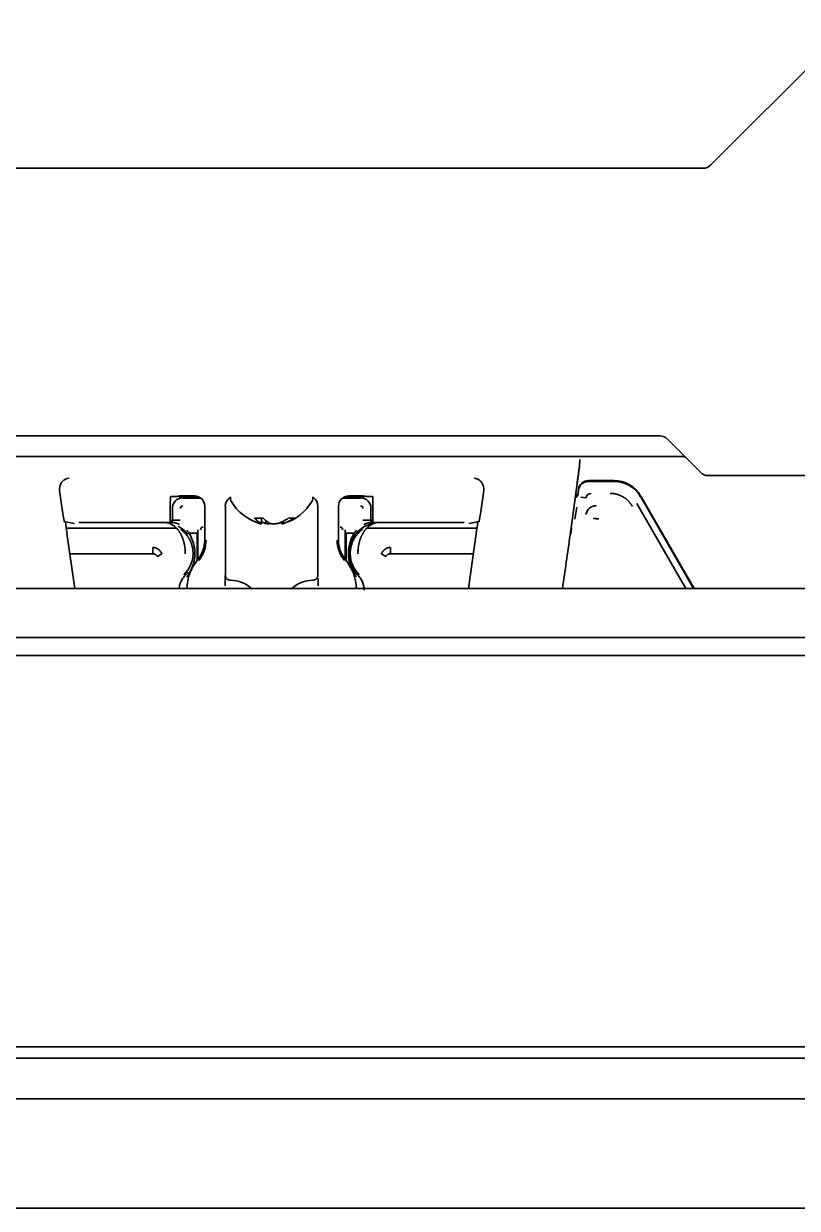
# Model space of a CAD drawing. Header units: inches. Extents: x 786 to 5593, y 691 to 5024.
# Drawn here: x 3991.6 to 4066.8, y 4838.5 to 4953.6 of the extents above; entities that cross this region are included whole.
import ezdxf

# ---------------------------------------------------------------- set-up
doc = ezdxf.new("R2010")
doc.units = ezdxf.units.IN
doc.layers.add('1', color=7, linetype='Continuous', true_color=0xffffff)
doc.layers.add('4', color=7, linetype='Continuous', true_color=0xffffff)

msp = doc.modelspace()

# ---------------------------------------------------------------- linework, layer by layer
at = {"layer": '1', "color": 7, "linetype": 'Continuous', "lineweight": 35}
for p, q in [((4058.4, 4939.84), (4072.15, 4953.59)), ((3593.79, 4939.54), (4057.69, 4939.54)), ((4053.46, 4913.54), (3598.02, 4913.54)), ((4054.17, 4913.25), (4057.45, 4909.97)), ((3595.61, 4911.54), (4055.87, 4911.54)), ((4194.03, 4909.68), (4058.15, 4909.68)), ((4044.75, 4903.9), (4045.45, 4908.9)), ((3995.41, 4906.18), (3995.12, 4908.24)), ((4005.93, 4907.64), (4006.08, 4907.64)), ((4006.58, 4907.65), (4006.72, 4907.7)), ((4008.7, 4907.59), (4007.09, 4907.59)), ((4008.83, 4907.51), (4007.09, 4907.51)), ((4007.21, 4907.7), (4008.24, 4907.7)), ((4011.74, 4907.51), (4011.65, 4907.51)), ((4011.74, 4907.61), (4011.74, 4907.41)), ((4019.74, 4907.41), (4019.74, 4907.61)), ((4019.83, 4907.51), (4019.74, 4907.51)), ((4024.39, 4907.51), (4022.65, 4907.51)), ((4024.39, 4907.59), (4022.78, 4907.59)), ((4023.24, 4907.7), (4024.27, 4907.7)), ((4024.76, 4907.7), (4024.9, 4907.65)), ((4025.4, 4907.64), (4025.55, 4907.64)), ((4036.36, 4908.24), (4036.07, 4906.18)), ((4045.52, 4908.02), (4045.56, 4908.33)), ((4045.52, 4907.94), (4045.56, 4908.25)), ((4051.61, 4907.69), (4056.8, 4898.69)), ((4051.61, 4907.61), (4056.76, 4898.69)), ((4005.89, 4906.66), (4005.89, 4905.11)), ((4006.09, 4905.36), (4006.09, 4906.51)), ((4009.24, 4903.41), (4009.24, 4906.7)), ((4011.24, 4900.01), (4011.24, 4906.7)), ((4020.24, 4906.7), (4020.24, 4900.01)), ((4022.24, 4906.7), (4022.24, 4903.41)), ((4025.39, 4906.51), (4025.39, 4905.36)), ((4025.59, 4906.66), (4025.59, 4905.11)), ((4045.39, 4906.6), (4045.22, 4905.44)), ((3995.7, 4905.17), (3995.61, 4905.18)), ((3995.7, 4905.17), (3996.58, 4905.03)), ((3997.01, 4905.11), (4005.84, 4905.11)), ((4014.77, 4905.01), (4014.77, 4905.56)), ((4015.18, 4905.01), (4015.18, 4905.35)), ((4016.71, 4905.01), (4016.71, 4905.18)), ((4016.85, 4905.01), (4016.85, 4905.24)), ((4025.64, 4905.11), (4034.47, 4905.11)), ((4034.9, 4905.03), (4035.78, 4905.17)), ((4035.87, 4905.18), (4035.78, 4905.17)), ((3995.77, 4904.57), (4006.5, 4904.57)), ((3996.6, 4898.69), (3995.85, 4904.04)), ((4008.58, 4901.54), (4008.58, 4904.42)), ((4022.9, 4904.42), (4022.9, 4901.54)), ((4024.98, 4904.57), (4035.71, 4904.57)), ((4035.63, 4904.04), (4034.88, 4898.69)), ((4044.75, 4903.9), (4044.75, 4903.9)), ((4044.84, 4904.57), (4044.88, 4904.57)), ((3456.24, 4854.18), (4195.24, 4854.18)), ((4189.24, 4853.05), (3461.74, 4853.05)), ((3461.74, 4849.11), (4189.24, 4849.11)), ((4189.24, 4838.48), (3462.24, 4838.48))]:
    msp.add_line(p, q, dxfattribs=at)
for centre, radius, start, end in [((4057.69, 4940.54), 1, 270, 315), ((4053.46, 4912.54), 1, 45, 89.9998), ((4055.33, 4910.68), 1, 45, 60.011), ((4058.15, 4910.68), 1, 225, 270), ((4012.14, 4907.41), 0.4, 180, 210.3012), ((4019.34, 4907.41), 0.4, 329.6988, 0), ((4015.94, 4909.63), 4.8, 210.3012, 254.4869), ((4015.54, 4909.63), 4.8, 286.2762, 329.6988), ((4026.24, 4902.11), 3, 138.9406, 221.0594), ((4026.24, 4902.11), 3, 118.3467, 138.9406), ((4006.24, 4903.41), 3, 320.732, 0), ((4006.24, 4903.41), 3.13, 320.732, 0), ((4025.24, 4903.41), 3.13, 180, 219.268), ((4025.24, 4903.41), 3, 180, 219.268), ((4012.24, 4898.51), 4.75, 140.732, 177.8565), ((4019.24, 4898.51), 4.75, 2.1435, 39.268), ((4011.74, 4896.51), 3, 46.5424, 90.0009), ((4019.74, 4896.51), 3, 89.9991, 133.4576), ((4026.24, 4902.11), 3, 221.0594, 225.5734)]:
    msp.add_arc(centre, radius, start, end, dxfattribs=at)
for centre, major_axis, ratio, start_param, end_param in [((4045.37, 4908.99), (-0.32, -2.25), 0.03458, 1.575662, 3.146458), ((4045.37, 4908.9), (-0.32, -2.25), 0.03458, 1.575662, 3.146458), ((3996.06, 4908.43), (-0.353, -0.945), 0.923303, 3.526353, 5.044789), ((4035.42, 4908.43), (0.353, -0.945), 0.923303, 1.238396, 2.756833), ((4046.55, 4908.19), (-0.342, 0.94), 0.99931, 5.934122, 7.364783), ((4046.55, 4908.11), (-0.342, 0.94), 0.99931, 5.934122, 7.364783), ((4049.01, 4906.19), (-1.5, -2.6), 0.999188, 2.618346, 3.66484), ((4049.01, 4906.11), (-1.5, -2.6), 0.999188, 2.618346, 3.66484), ((3996.12, 4908.38), (-0.757, 0.658), 0.996825, 0.6648, 0.853636), ((4005.94, 4906.66), (0, -1), 0.052408, 3.159046, 4.712389), ((4006.08, 4907.65), (0.5, 0), 0.017455, 4.712389, 6.230825), ((4007.09, 4906.51), (-0.708, 0.708), 0.998783, 5.498396, 7.067974), ((4007.21, 4907.69), (0.5, 0), 0.017455, 1.570796, 3.089233), ((4007.09, 4906.59), (-0.708, 0.708), 0.998783, 5.498396, 5.841177), ((4008.24, 4906.7), (0.447, 0.895), 0.99981, 5.176082, 6.746726), ((4012.24, 4906.7), (0.447, -0.895), 0.99981, 3.312346, 4.248696), ((4019.24, 4906.7), (-0.447, -0.895), 0.99981, 2.03449, 2.970839), ((4023.24, 4906.7), (0.447, -0.895), 0.99981, 2.678052, 4.248696), ((4024.27, 4907.69), (0.5, 0), 0.017455, 0.05236, 1.570796), ((4024.39, 4906.59), (-0.708, -0.708), 0.998783, 3.583601, 3.926382), ((4024.39, 4906.51), (-0.708, -0.708), 0.998783, 2.356803, 3.926382), ((4025.4, 4907.65), (0.5, 0), 0.017455, 3.193953, 4.712389), ((4025.54, 4906.66), (0, -1), 0.052408, 1.570796, 3.124139), ((4035.36, 4908.38), (0.757, 0.658), 0.996825, 5.429549, 5.618385), ((4045.03, 4908.01), (-0.171, 0.47), 0.99931, 3.265094, 4.223191), ((4045.03, 4908.09), (-0.171, 0.47), 0.99931, 3.29297, 4.223191), ((3995.47, 4906.18), (0.141, -1), 0.051895, 4.705076, 6.267145), ((4036.01, 4906.18), (-0.141, -1), 0.051895, 0.01604, 1.57811), ((3996.01, 4904.04), (0.42, -3), 0.051895, 4.31774, 4.705076), ((4005.84, 4905.36), (-0.177, 0.177), 0.998783, 2.356803, 3.926382), ((4005.84, 4905.44), (-0.177, 0.177), 0.998783, 2.557464, 3.926382), ((4017.67, 4909.31), (0, 3.78), 0.546944, 3.008877, 3.141532), ((4017.67, 4909.31), (0, 3.78), 0.546944, 3.141653, 3.274309), ((4025.64, 4905.44), (0.177, 0.177), 0.998783, 2.356803, 3.725721), ((4025.64, 4905.36), (0.177, 0.177), 0.998783, 2.356803, 3.926382), ((4035.47, 4904.04), (-0.42, -3), 0.051895, 1.57811, 1.965445), ((4041.25, 4903.9), (-13.97, -99.25), 0.03458, 1.523136, 1.575662), ((4011.73, 4899.98), (0.447, -0.223), 0.999809, 3.604523, 4.448847)]:
    msp.add_ellipse(centre, major_axis=major_axis, ratio=ratio, start_param=start_param, end_param=end_param, dxfattribs=at)
for points, knots in [([(4005.57, 4905.09), (4005.59, 4905.09), (4005.62, 4905.09), (4005.67, 4905.08), (4005.69, 4905.08), (4005.71, 4905.08)], [0, 0, 0, 0, 0.5, 0.5, 1, 1, 1, 1]), ([(4015.18, 4905.01), (4015.13, 4905.03), (4015.04, 4905.06), (4014.9, 4905.11), (4014.82, 4905.15), (4014.77, 4905.17), (4014.77, 4905.17)], [0, 0, 0, 0, 0.331647, 0.663295, 0.994942, 1, 1, 1, 1]), ([(4014.9, 4905.56), (4015.01, 4905.44), (4015.13, 4905.33), (4015.3, 4905.19), (4015.36, 4905.15), (4015.49, 4905.08), (4015.55, 4905.04), (4015.61, 4905.01)], [0, 0, 0, 0, 0.5, 0.5, 0.75, 0.75, 1, 1, 1, 1]), ([(4017.94, 4905.56), (4017.77, 4905.44), (4017.59, 4905.33), (4017.32, 4905.19), (4017.23, 4905.15), (4017.04, 4905.08), (4016.95, 4905.04), (4016.85, 4905.01)], [0, 0, 0, 0, 0.5, 0.5, 0.75, 0.75, 1, 1, 1, 1]), ([(4025.62, 4905.05), (4025.61, 4905.05), (4025.6, 4905.05), (4025.59, 4905.04), (4025.58, 4905.04), (4025.56, 4905.03), (4025.54, 4905.03), (4025.51, 4905.02), (4025.5, 4905.02), (4025.47, 4905.01), (4025.46, 4905.01), (4025.41, 4905), (4025.38, 4904.99), (4025.34, 4904.97), (4025.32, 4904.97), (4025.29, 4904.96), (4025.27, 4904.95), (4025.22, 4904.93), (4025.17, 4904.91), (4025.12, 4904.89), (4025.08, 4904.88), (4025.06, 4904.87), (4025, 4904.84), (4024.97, 4904.83), (4024.89, 4904.79), (4024.85, 4904.77), (4024.82, 4904.75)], [0, 0, 0, 0, 0.03125, 0.03125, 0.0625, 0.0625, 0.125, 0.125, 0.1875, 0.1875, 0.25, 0.25, 0.375, 0.375, 0.4375, 0.4375, 0.5, 0.5, 0.625, 0.6875, 0.6875, 0.75, 0.75, 0.875, 0.875, 1, 1, 1, 1]), ([(4025.77, 4905.08), (4025.79, 4905.08), (4025.81, 4905.08), (4025.86, 4905.09), (4025.88, 4905.09), (4025.91, 4905.09)], [0, 0, 0, 0, 0.5, 0.5, 1, 1, 1, 1]), ([(4008.5, 4904.08), (4008.5, 4903.99), (4008.5, 4903.91), (4008.5, 4903.74), (4008.5, 4903.66), (4008.5, 4903.49), (4008.5, 4903.41), (4008.5, 4903.24), (4008.5, 4903.16), (4008.49, 4903), (4008.49, 4902.92), (4008.49, 4902.75), (4008.49, 4902.67), (4008.49, 4902.5), (4008.49, 4902.42), (4008.49, 4902.32), (4008.49, 4902.29), (4008.49, 4902.25), (4008.49, 4902.23), (4008.49, 4902.17), (4008.49, 4902.13), (4008.49, 4902), (4008.49, 4901.92), (4008.49, 4901.76), (4008.49, 4901.67), (4008.49, 4901.59), (4008.49, 4901.58), (4008.49, 4901.58)], [0, 0, 0, 0, 0.099448, 0.099448, 0.198896, 0.198896, 0.298344, 0.298344, 0.397792, 0.397792, 0.49724, 0.49724, 0.596688, 0.596688, 0.696136, 0.696136, 0.720998, 0.720998, 0.74586, 0.74586, 0.795585, 0.795585, 0.895033, 0.895033, 0.994481, 0.994481, 1, 1, 1, 1]), ([(4014.66, 4905), (4014.66, 4905), (4014.67, 4905), (4014.69, 4905), (4014.71, 4905), (4014.73, 4905), (4014.75, 4905), (4014.77, 4905.01), (4014.77, 4905.01)], [0, 0, 0, 0, 0.123038, 0.29843, 0.473823, 0.649215, 0.824608, 1, 1, 1, 1]), ([(4015.54, 4905), (4015.51, 4905), (4015.46, 4905), (4015.37, 4905), (4015.27, 4905.01), (4015.21, 4905.01), (4015.18, 4905.01)], [0, 0, 0, 0, 0.207908, 0.471938, 0.735969, 1, 1, 1, 1]), ([(4022.99, 4901.51), (4022.99, 4901.55), (4022.99, 4901.59), (4022.99, 4901.71), (4022.99, 4901.8), (4022.99, 4901.9), (4022.99, 4901.92), (4022.99, 4901.97), (4022.99, 4901.99), (4022.99, 4902.05), (4022.99, 4902.09), (4022.99, 4902.22), (4022.99, 4902.3), (4022.99, 4902.46), (4022.99, 4902.54), (4022.99, 4902.7), (4022.99, 4902.79), (4022.99, 4902.95), (4022.98, 4903.03), (4022.98, 4903.19), (4022.98, 4903.27), (4022.98, 4903.43), (4022.98, 4903.51), (4022.98, 4903.67), (4022.98, 4903.75), (4022.98, 4903.91), (4022.98, 4904), (4022.98, 4904.08)], [0, 0, 0, 0, 0.047143, 0.047143, 0.142428, 0.142428, 0.16625, 0.16625, 0.190071, 0.190071, 0.237714, 0.237714, 0.333, 0.333, 0.428286, 0.428286, 0.523571, 0.523571, 0.618857, 0.618857, 0.714143, 0.714143, 0.809429, 0.809429, 0.904714, 0.904714, 1, 1, 1, 1]), ([(4007.34, 4899.97), (4007.29, 4899.92), (4007.25, 4899.87), (4007.18, 4899.79), (4007.16, 4899.77), (4007.12, 4899.71), (4007.1, 4899.69), (4007.01, 4899.55), (4006.95, 4899.43), (4006.88, 4899.28), (4006.87, 4899.25), (4006.85, 4899.2), (4006.85, 4899.19), (4006.84, 4899.16), (4006.83, 4899.14), (4006.81, 4899.06), (4006.79, 4899), (4006.76, 4898.85), (4006.75, 4898.77), (4006.75, 4898.69)], [0, 0, 0, 0, 0.137976, 0.137976, 0.206964, 0.206964, 0.275952, 0.275952, 0.551905, 0.551905, 0.620893, 0.620893, 0.655387, 0.655387, 0.689881, 0.689881, 0.827857, 0.827857, 1, 1, 1, 1]), ([(4011.22, 4898.98), (4011.22, 4899.05), (4011.22, 4899.11), (4011.22, 4899.19), (4011.22, 4899.21), (4011.22, 4899.24), (4011.22, 4899.29), (4011.22, 4899.36), (4011.22, 4899.42), (4011.22, 4899.46), (4011.22, 4899.48), (4011.22, 4899.51), (4011.22, 4899.52), (4011.22, 4899.59), (4011.22, 4899.64), (4011.22, 4899.71), (4011.22, 4899.73), (4011.22, 4899.77), (4011.22, 4899.79), (4011.22, 4899.84), (4011.22, 4899.88), (4011.22, 4899.91), (4011.22, 4899.93), (4011.22, 4899.95), (4011.22, 4899.95), (4011.23, 4899.97), (4011.23, 4899.98), (4011.23, 4899.98)], [0, 0, 0, 0, 0.125, 0.125, 0.15625, 0.15625, 0.1875, 0.25, 0.3125, 0.3125, 0.34375, 0.34375, 0.375, 0.375, 0.5, 0.5, 0.5625, 0.5625, 0.625, 0.625, 0.75, 0.75, 0.8125, 0.8125, 0.875, 0.875, 1, 1, 1, 1]), ([(4011.24, 4900.01), (4011.24, 4899.98), (4011.24, 4899.94), (4011.25, 4899.9), (4011.26, 4899.88), (4011.27, 4899.85), (4011.27, 4899.83), (4011.29, 4899.79), (4011.31, 4899.76), (4011.33, 4899.72), (4011.34, 4899.7), (4011.36, 4899.68), (4011.37, 4899.67), (4011.41, 4899.63), (4011.43, 4899.61), (4011.48, 4899.58), (4011.49, 4899.58), (4011.52, 4899.56), (4011.55, 4899.55), (4011.58, 4899.54), (4011.61, 4899.53), (4011.63, 4899.52), (4011.67, 4899.51), (4011.71, 4899.51), (4011.74, 4899.51)], [0, 0, 0, 0, 0.125, 0.125, 0.1875, 0.1875, 0.25, 0.25, 0.375, 0.375, 0.4375, 0.4375, 0.5, 0.5, 0.625, 0.625, 0.6875, 0.6875, 0.75, 0.8125, 0.8125, 0.875, 0.875, 1, 1, 1, 1]), ([(4019.74, 4899.51), (4019.77, 4899.51), (4019.81, 4899.51), (4019.85, 4899.52), (4019.87, 4899.53), (4019.9, 4899.54), (4019.92, 4899.54), (4019.96, 4899.56), (4019.99, 4899.57), (4020.03, 4899.6), (4020.04, 4899.61), (4020.07, 4899.63), (4020.08, 4899.64), (4020.12, 4899.68), (4020.14, 4899.7), (4020.16, 4899.74), (4020.17, 4899.76), (4020.19, 4899.79), (4020.2, 4899.82), (4020.21, 4899.85), (4020.22, 4899.88), (4020.23, 4899.89), (4020.24, 4899.94), (4020.24, 4899.98), (4020.24, 4900.01)], [0, 0, 0, 0, 0.125, 0.125, 0.1875, 0.1875, 0.25, 0.25, 0.375, 0.375, 0.4375, 0.4375, 0.5, 0.5, 0.625, 0.625, 0.6875, 0.6875, 0.75, 0.8125, 0.8125, 0.875, 0.875, 1, 1, 1, 1]), ([(4020.26, 4899.68), (4020.26, 4899.66), (4020.26, 4899.64), (4020.26, 4899.59), (4020.26, 4899.56), (4020.26, 4899.48), (4020.26, 4899.42), (4020.26, 4899.33), (4020.26, 4899.3), (4020.26, 4899.24), (4020.26, 4899.21), (4020.26, 4899.11), (4020.26, 4899.05), (4020.26, 4898.98)], [0, 0, 0, 0, 0.123384, 0.123384, 0.248615, 0.248615, 0.499076, 0.499076, 0.624307, 0.624307, 0.749538, 0.749538, 1, 1, 1, 1]), ([(4024.74, 4898.54), (4024.74, 4898.57), (4024.74, 4898.61), (4024.74, 4898.67), (4024.73, 4898.71), (4024.72, 4898.8), (4024.71, 4898.87), (4024.67, 4899.06), (4024.63, 4899.19), (4024.56, 4899.38), (4024.53, 4899.44), (4024.47, 4899.55), (4024.4, 4899.66), (4024.28, 4899.82), (4024.19, 4899.92), (4024.14, 4899.97)], [0, 0, 0, 0, 0.0625, 0.0625, 0.125, 0.125, 0.25, 0.25, 0.5, 0.5, 0.625, 0.625, 0.75, 0.875, 1, 1, 1, 1])]:
    msp.add_open_spline(points, degree=3, knots=knots, dxfattribs=at)
for points in [[(4014.77, 4905.01), (4014.74, 4905.03), (4014.69, 4905.06), (4014.6, 4905.11), (4014.51, 4905.16), (4014.43, 4905.23), (4014.34, 4905.29), (4014.26, 4905.37), (4014.17, 4905.45), (4014.1, 4905.52), (4014.06, 4905.56)], [(4014.06, 4905.56), (4014.2, 4905.54), (4014.48, 4905.52), (4014.76, 4905.54), (4014.9, 4905.56)], [(4016.3, 4905.01), (4016.35, 4905.03), (4016.44, 4905.06), (4016.57, 4905.11), (4016.71, 4905.16), (4016.84, 4905.23), (4016.96, 4905.29), (4017.1, 4905.37), (4017.24, 4905.45), (4017.34, 4905.52), (4017.39, 4905.56)], [(4015.61, 4905.01), (4015.65, 4905.01), (4015.72, 4905), (4015.82, 4905), (4015.92, 4905), (4016.02, 4905), (4016.11, 4905), (4016.21, 4905.01), (4016.27, 4905.01), (4016.3, 4905.01)], [(4016.85, 4905.01), (4016.84, 4905.01), (4016.83, 4905), (4016.81, 4905), (4016.79, 4905), (4016.77, 4905), (4016.75, 4905), (4016.73, 4905), (4016.71, 4905.01), (4016.71, 4905.01)]]:
    msp.add_open_spline(points, degree=3, dxfattribs=at)
at = {"layer": '4', "color": 7, "linetype": 'Continuous', "lineweight": 35}
for p, q in [((4046.55, 4909.19), (4049.01, 4909.19)), ((4046.55, 4909.11), (4049.01, 4909.11)), ((4008.7, 4907.59), (4007.09, 4907.59)), ((4008.83, 4907.51), (4007.09, 4907.51)), ((4007.11, 4907.57), (4008.74, 4907.57)), ((4007.11, 4907.49), (4008.86, 4907.49)), ((4011.62, 4907.49), (4011.74, 4907.49)), ((4011.74, 4907.51), (4011.65, 4907.51)), ((4019.83, 4907.51), (4019.74, 4907.51)), ((4019.74, 4907.49), (4019.86, 4907.49)), ((4022.62, 4907.49), (4024.37, 4907.49)), ((4024.39, 4907.51), (4022.65, 4907.51)), ((4022.74, 4907.57), (4024.37, 4907.57)), ((4024.39, 4907.59), (4022.78, 4907.59)), ((4045.52, 4908.02), (4045.56, 4908.33)), ((4045.52, 4907.94), (4045.56, 4908.25)), ((4045.8, 4907.59), (4046.3, 4907.52)), ((4051.61, 4907.69), (4056.8, 4898.69)), ((4051.61, 4907.61), (4056.76, 4898.69)), ((4006.09, 4905.36), (4006.09, 4906.51)), ((4025.39, 4906.51), (4025.39, 4905.36)), ((4045.39, 4906.6), (4045.22, 4905.44)), ((4051.23, 4906.95), (4056, 4898.69)), ((3997.01, 4905.11), (4005.84, 4905.11)), ((4006.11, 4905.34), (4006.86, 4905.34)), ((4024.62, 4905.34), (4025.37, 4905.34)), ((4025.62, 4905.06), (4025.62, 4905.09)), ((4025.64, 4905.11), (4034.47, 4905.11)), ((4008.5, 4904.08), (4007.72, 4904.08)), ((4008.58, 4901.54), (4008.58, 4904.42)), ((4022.9, 4904.42), (4022.9, 4901.54)), ((4022.98, 4904.08), (4023.76, 4904.08)), ((4004.2, 4902.07), (3996.12, 4902.07)), ((4004.2, 4902.7), (4004.2, 4902.07)), ((4004.64, 4901.82), (4005.07, 4902.07)), ((4026.41, 4902.07), (4026.84, 4901.82)), ((4027.28, 4902.7), (4027.28, 4902.07)), ((4035.36, 4902.07), (4027.28, 4902.07)), ((4007.72, 4900.14), (4007.78, 4900.14)), ((4023.76, 4900.14), (4023.7, 4900.14)), ((4182.99, 4898.69), (3859.9, 4898.69)), ((3468.47, 4893.93), (4183.01, 4893.93)), ((3468.47, 4893.93), (4183.01, 4893.93)), ((4184.87, 4892.18), (3466.61, 4892.18)), ((4184.87, 4892.18), (3466.61, 4892.18))]:
    msp.add_line(p, q, dxfattribs=at)
for centre, radius, start, end in [((4047.28, 4905.75), 1, 89.9978, 172.0022), ((4005.24, 4902.11), 3, 44.9854, 61.5206), ((4026.24, 4902.11), 3, 118.4794, 135.0146), ((4005.24, 4902.11), 2.86, 313.7499, 359.076), ((4026.24, 4902.11), 2.86, 180.924, 226.2501)]:
    msp.add_arc(centre, radius, start, end, dxfattribs=at)
for centre, major_axis, ratio, start_param, end_param in [((4046.55, 4908.19), (-0.342, 0.94), 0.99931, 5.934122, 7.364783), ((4046.55, 4908.11), (-0.342, 0.94), 0.99931, 5.934122, 7.364783), ((4049.01, 4906.19), (-1.5, -2.6), 0.999188, 2.618346, 3.66484), ((4049.01, 4906.11), (-1.5, -2.6), 0.999188, 2.618346, 3.66484), ((4007.09, 4906.51), (-0.708, 0.708), 0.998783, 5.498396, 7.067974), ((4024.39, 4906.51), (-0.708, -0.708), 0.998783, 2.356803, 3.926382), ((4045.03, 4908.01), (-0.171, 0.47), 0.99931, 3.265094, 4.223191), ((4045.04, 4907.96), (-0.47, -0.171), 0.99931, 1.657302, 2.652394), ((4045.03, 4908.09), (-0.171, 0.47), 0.99931, 3.29297, 4.223191), ((4045.04, 4908.04), (-0.47, -0.171), 0.99931, 1.684462, 2.147125), ((4046.79, 4907.45), (0.171, -0.47), 0.99931, 2.792529, 4.223191), ((4007.11, 4906.49), (-0.177, 0.177), 0.998783, 5.498396, 7.067974), ((4024.37, 4906.49), (0.177, 0.177), 0.998783, 5.498396, 7.067974), ((4005.24, 4903.31), (0, -1.81), 0.96827, 2.341391, 2.951684), ((4026.24, 4903.31), (0, -1.81), 0.96827, 3.331509, 3.941795), ((4025.62, 4905.25), (-0.04, 0.196), 0.561653, 2.795709, 3.131045), ((4009.08, 4904.42), (0.177, -0.177), 0.998783, 2.356803, 3.926382), ((4022.4, 4904.42), (-0.177, -0.177), 0.998783, 2.356803, 3.926382)]:
    msp.add_ellipse(centre, major_axis=major_axis, ratio=ratio, start_param=start_param, end_param=end_param, dxfattribs=at)
msp.add_open_spline([(4050.79, 4906.7), (4050.63, 4906.99), (4050.17, 4907.45), (4049.6, 4907.78), (4048.96, 4907.95), (4048.63, 4907.95)], degree=2, dxfattribs=at)
for points, degree, knots in [([(4005.75, 4905.08), (4005.75, 4905.08), (4005.74, 4905.08), (4005.72, 4905.08), (4005.7, 4905.08), (4005.67, 4905.09), (4005.65, 4905.09), (4005.61, 4905.09), (4005.59, 4905.09), (4005.57, 4905.09)], 3, [0, 0, 0, 0, 0.128205, 0.128205, 0.333333, 0.333333, 0.661538, 0.661538, 1, 1, 1, 1]), ([(4005.57, 4905.09), (4005.59, 4905.09), (4005.61, 4905.09), (4005.64, 4905.09), (4005.65, 4905.08), (4005.68, 4905.08), (4005.69, 4905.08), (4005.71, 4905.08), (4005.71, 4905.08), (4005.72, 4905.08)], 3, [0, 0, 0, 0, 0.338462, 0.338462, 0.666667, 0.666667, 0.871795, 0.871795, 1, 1, 1, 1]), ([(4006.76, 4904.92), (4006.76, 4904.92), (4006.76, 4904.92), (4006.73, 4904.94), (4006.69, 4904.96), (4006.59, 4905.01), (4006.53, 4905.03), (4006.38, 4905.09), (4006.3, 4905.11), (4006.18, 4905.11), (4006.14, 4905.11), (4006.07, 4905.1), (4006.05, 4905.09), (4005.98, 4905.07), (4005.96, 4905.06), (4005.86, 4905.06)], 3, [0, 0, 0, 0, 0.002149, 0.002149, 0.130078, 0.130078, 0.334766, 0.334766, 0.662266, 0.662266, 0.831133, 0.831133, 0.915566, 0.915566, 1, 1, 1, 1]), ([(4025.62, 4905.06), (4025.52, 4905.06), (4025.5, 4905.07), (4025.43, 4905.09), (4025.41, 4905.1), (4025.34, 4905.11), (4025.3, 4905.11), (4025.18, 4905.11), (4025.1, 4905.09), (4024.95, 4905.03), (4024.89, 4905.01), (4024.79, 4904.96), (4024.75, 4904.94), (4024.72, 4904.92), (4024.72, 4904.92), (4024.71, 4904.92)], 3, [0, 0, 0, 0, 0.084434, 0.084434, 0.168867, 0.168867, 0.337734, 0.337734, 0.665234, 0.665234, 0.869922, 0.869922, 0.997851, 0.997851, 1, 1, 1, 1]), ([(4025.73, 4905.08), (4025.72, 4905.07), (4025.7, 4905.07), (4025.68, 4905.07), (4025.67, 4905.07), (4025.65, 4905.07), (4025.64, 4905.06), (4025.63, 4905.06), (4025.63, 4905.06), (4025.62, 4905.06)], 3, [0, 0, 0, 0, 0.338462, 0.338462, 0.666667, 0.666667, 0.871795, 0.871795, 1, 1, 1, 1]), ([(4025.66, 4905.06), (4025.66, 4905.06), (4025.67, 4905.06), (4025.68, 4905.06), (4025.69, 4905.06), (4025.7, 4905.07), (4025.72, 4905.07), (4025.74, 4905.07), (4025.75, 4905.07), (4025.76, 4905.08)], 3, [0, 0, 0, 0, 0.128205, 0.128205, 0.333333, 0.333333, 0.661538, 0.661538, 1, 1, 1, 1]), ([(4047.54, 4905.45), (4047.5, 4905.46), (4047.47, 4905.46), (4047.41, 4905.47), (4047.38, 4905.48), (4047.32, 4905.48), (4047.29, 4905.49), (4047.24, 4905.5), (4047.21, 4905.5), (4047.17, 4905.51), (4047.15, 4905.51), (4047.11, 4905.51), (4047.09, 4905.52), (4047.07, 4905.52), (4047.06, 4905.52), (4047.04, 4905.52), (4047.04, 4905.52), (4047.04, 4905.52)], 3, [0, 0, 0, 0, 0.125, 0.125, 0.25, 0.25, 0.375, 0.375, 0.5, 0.5, 0.625, 0.625, 0.75, 0.75, 0.875, 0.875, 1, 1, 1, 1]), ([(4007.35, 4902.07), (4007.35, 4902.08), (4007.35, 4902.1), (4007.35, 4902.12), (4007.35, 4902.14), (4007.35, 4902.16), (4007.35, 4902.19), (4007.35, 4902.21), (4007.35, 4902.23), (4007.35, 4902.25), (4007.35, 4902.28), (4007.35, 4902.3), (4007.35, 4902.32), (4007.35, 4902.35), (4007.34, 4902.37), (4007.34, 4902.39), (4007.34, 4902.42), (4007.34, 4902.44), (4007.34, 4902.46), (4007.33, 4902.49), (4007.33, 4902.51), (4007.33, 4902.53), (4007.33, 4902.56), (4007.32, 4902.58), (4007.32, 4902.61), (4007.32, 4902.63), (4007.32, 4902.65), (4007.31, 4902.68), (4007.31, 4902.7), (4007.31, 4902.73), (4007.3, 4902.75), (4007.3, 4902.77), (4007.3, 4902.8), (4007.29, 4902.82), (4007.29, 4902.85), (4007.28, 4902.87), (4007.28, 4902.89), (4007.27, 4902.92), (4007.27, 4902.94), (4007.26, 4902.97), (4007.26, 4902.99), (4007.25, 4903.01), (4007.25, 4903.04), (4007.24, 4903.06), (4007.24, 4903.09), (4007.23, 4903.11), (4007.23, 4903.13), (4007.22, 4903.16), (4007.21, 4903.18), (4007.21, 4903.21), (4007.2, 4903.23), (4007.2, 4903.25), (4007.19, 4903.28), (4007.18, 4903.3), (4007.18, 4903.33), (4007.17, 4903.35), (4007.16, 4903.37), (4007.15, 4903.4), (4007.15, 4903.42), (4007.14, 4903.44), (4007.13, 4903.47), (4007.12, 4903.49), (4007.12, 4903.51), (4007.11, 4903.54), (4007.1, 4903.56), (4007.09, 4903.58), (4007.08, 4903.6), (4007.07, 4903.63), (4007.07, 4903.65), (4007.06, 4903.67), (4007.05, 4903.69), (4007.04, 4903.71), (4007.03, 4903.74), (4007.02, 4903.76), (4007.01, 4903.78), (4007, 4903.8), (4006.99, 4903.83), (4006.97, 4903.87), (4006.95, 4903.91), (4006.93, 4903.95), (4006.91, 4903.99), (4006.89, 4904.03), (4006.87, 4904.07), (4006.84, 4904.11), (4006.82, 4904.14), (4006.8, 4904.18), (4006.78, 4904.21), (4006.76, 4904.24), (4006.74, 4904.27), (4006.72, 4904.3), (4006.7, 4904.33), (4006.68, 4904.35), (4006.66, 4904.37), (4006.65, 4904.38), (4006.64, 4904.4), (4006.63, 4904.41), (4006.62, 4904.43), (4006.61, 4904.44), (4006.6, 4904.45), (4006.59, 4904.46), (4006.58, 4904.47), (4006.57, 4904.48), (4006.56, 4904.49), (4006.56, 4904.5), (4006.55, 4904.51), (4006.54, 4904.52), (4006.54, 4904.53), (4006.53, 4904.53), (4006.52, 4904.54), (4006.52, 4904.55), (4006.52, 4904.55), (4006.51, 4904.56), (4006.51, 4904.56), (4006.51, 4904.56), (4006.5, 4904.57), (4006.5, 4904.57), (4006.5, 4904.57), (4006.5, 4904.57), (4006.5, 4904.57)], 3, [0, 0, 0, 0, 0.00561, 0.011244, 0.016903, 0.022586, 0.028295, 0.034029, 0.039789, 0.045574, 0.051385, 0.057222, 0.063086, 0.068976, 0.074892, 0.080836, 0.086806, 0.092804, 0.098829, 0.104881, 0.110961, 0.117069, 0.123205, 0.129369, 0.135561, 0.141782, 0.148031, 0.154309, 0.160616, 0.166952, 0.173318, 0.179712, 0.186137, 0.192591, 0.199074, 0.205588, 0.212131, 0.218705, 0.225309, 0.231944, 0.238609, 0.245305, 0.252031, 0.258789, 0.265577, 0.272397, 0.279248, 0.286131, 0.293045, 0.29999, 0.306968, 0.313977, 0.321018, 0.328091, 0.335197, 0.342335, 0.349505, 0.356707, 0.363942, 0.37121, 0.378511, 0.385844, 0.393211, 0.40061, 0.408043, 0.415509, 0.423008, 0.43054, 0.438107, 0.445706, 0.45334, 0.461007, 0.468708, 0.476442, 0.484211, 0.492014, 0.499851, 0.516498, 0.533147, 0.549797, 0.566448, 0.583101, 0.599756, 0.616412, 0.633069, 0.649728, 0.666389, 0.683051, 0.699715, 0.71638, 0.733047, 0.749715, 0.759731, 0.769706, 0.77964, 0.789536, 0.799394, 0.809216, 0.819003, 0.828755, 0.838475, 0.848164, 0.857822, 0.867452, 0.877054, 0.88663, 0.896182, 0.905709, 0.915215, 0.9247, 0.934166, 0.943613, 0.953044, 0.96246, 0.971862, 0.981252, 0.990631, 1, 1, 1, 1]), ([(4006.94, 4904.43), (4006.94, 4904.43), (4006.94, 4904.43), (4006.94, 4904.43), (4006.95, 4904.43), (4006.95, 4904.42), (4006.95, 4904.42), (4006.95, 4904.42), (4006.95, 4904.42), (4006.95, 4904.42), (4006.96, 4904.42), (4006.96, 4904.42), (4006.96, 4904.41), (4006.96, 4904.41), (4006.97, 4904.41), (4006.97, 4904.41), (4006.97, 4904.4), (4006.98, 4904.4), (4006.98, 4904.4), (4006.98, 4904.4), (4006.99, 4904.39), (4006.99, 4904.39), (4006.99, 4904.39), (4007, 4904.38), (4007, 4904.38), (4007.01, 4904.38), (4007.01, 4904.37), (4007.02, 4904.37), (4007.02, 4904.36), (4007.03, 4904.36), (4007.03, 4904.35), (4007.04, 4904.35), (4007.05, 4904.34), (4007.05, 4904.34), (4007.06, 4904.33), (4007.06, 4904.33), (4007.07, 4904.32), (4007.08, 4904.32), (4007.08, 4904.31), (4007.09, 4904.31), (4007.1, 4904.3), (4007.1, 4904.29), (4007.11, 4904.29), (4007.12, 4904.28), (4007.13, 4904.27), (4007.13, 4904.27), (4007.14, 4904.26), (4007.15, 4904.25), (4007.16, 4904.25), (4007.17, 4904.24), (4007.17, 4904.23), (4007.18, 4904.22), (4007.19, 4904.21), (4007.2, 4904.21), (4007.21, 4904.2), (4007.22, 4904.19), (4007.23, 4904.18), (4007.24, 4904.17), (4007.25, 4904.16), (4007.26, 4904.15), (4007.27, 4904.14), (4007.28, 4904.13), (4007.29, 4904.12), (4007.3, 4904.11), (4007.31, 4904.1), (4007.32, 4904.09), (4007.33, 4904.08), (4007.34, 4904.07), (4007.35, 4904.06), (4007.36, 4904.05), (4007.37, 4904.03), (4007.38, 4904.02), (4007.39, 4904.01), (4007.4, 4904), (4007.41, 4903.99), (4007.42, 4903.97), (4007.43, 4903.96), (4007.44, 4903.95), (4007.45, 4903.93), (4007.47, 4903.92), (4007.48, 4903.9), (4007.49, 4903.89), (4007.5, 4903.88), (4007.51, 4903.86), (4007.52, 4903.85), (4007.53, 4903.83), (4007.54, 4903.82), (4007.56, 4903.8), (4007.57, 4903.78), (4007.58, 4903.77), (4007.59, 4903.75), (4007.6, 4903.73), (4007.61, 4903.72), (4007.62, 4903.7), (4007.64, 4903.68), (4007.65, 4903.66), (4007.66, 4903.65), (4007.67, 4903.62), (4007.69, 4903.59), (4007.71, 4903.56), (4007.73, 4903.53), (4007.75, 4903.49), (4007.77, 4903.46), (4007.79, 4903.42), (4007.81, 4903.38), (4007.82, 4903.35), (4007.84, 4903.31), (4007.86, 4903.28), (4007.87, 4903.24), (4007.89, 4903.2), (4007.9, 4903.16), (4007.92, 4903.13), (4007.93, 4903.09), (4007.95, 4903.05), (4007.96, 4903.01), (4007.97, 4902.97), (4007.98, 4902.93), (4007.99, 4902.89), (4008, 4902.85), (4008.02, 4902.81), (4008.03, 4902.77), (4008.03, 4902.73), (4008.04, 4902.69), (4008.05, 4902.65), (4008.06, 4902.61), (4008.07, 4902.57), (4008.07, 4902.53), (4008.08, 4902.49), (4008.08, 4902.44), (4008.09, 4902.4), (4008.09, 4902.36), (4008.09, 4902.32), (4008.1, 4902.28), (4008.1, 4902.23), (4008.1, 4902.19), (4008.1, 4902.15), (4008.1, 4902.11), (4008.1, 4902.08), (4008.1, 4902.06)], 3, [0, 0, 0, 0, 0.004094, 0.008186, 0.012278, 0.016371, 0.020465, 0.024563, 0.028663, 0.032769, 0.03688, 0.040997, 0.045122, 0.049256, 0.053399, 0.057552, 0.061717, 0.065894, 0.070084, 0.074288, 0.078507, 0.082743, 0.086994, 0.091264, 0.095552, 0.099859, 0.104187, 0.108535, 0.112906, 0.117299, 0.121716, 0.126156, 0.130622, 0.135114, 0.139631, 0.144177, 0.14875, 0.153351, 0.157982, 0.162643, 0.167335, 0.172058, 0.176812, 0.1816, 0.18642, 0.191274, 0.196163, 0.201086, 0.206045, 0.21104, 0.216071, 0.22114, 0.226246, 0.23139, 0.236572, 0.241794, 0.247055, 0.252356, 0.257698, 0.26308, 0.268504, 0.273969, 0.279476, 0.285026, 0.290619, 0.296255, 0.301935, 0.307658, 0.313426, 0.319239, 0.325097, 0.331, 0.336948, 0.342943, 0.348984, 0.355072, 0.361206, 0.367388, 0.373617, 0.379893, 0.386218, 0.392591, 0.399013, 0.405483, 0.412002, 0.418571, 0.425189, 0.431856, 0.438574, 0.445342, 0.45216, 0.459028, 0.465948, 0.472918, 0.479939, 0.487012, 0.494136, 0.501312, 0.51434, 0.527315, 0.540238, 0.553111, 0.565937, 0.578717, 0.591453, 0.604147, 0.6168, 0.629415, 0.641993, 0.654537, 0.667049, 0.679529, 0.691982, 0.704407, 0.716808, 0.729186, 0.741544, 0.753883, 0.766206, 0.778515, 0.790811, 0.803097, 0.815376, 0.827648, 0.839916, 0.852182, 0.864449, 0.876718, 0.888991, 0.901272, 0.91356, 0.92586, 0.938172, 0.9505, 0.962844, 0.975208, 0.987592, 1, 1, 1, 1]), ([(4007.36, 4904.23), (4007.37, 4904.22), (4007.38, 4904.21), (4007.41, 4904.18), (4007.43, 4904.16), (4007.47, 4904.11), (4007.5, 4904.08), (4007.55, 4904.02), (4007.58, 4903.99), (4007.6, 4903.96)], 3, [0, 0, 0, 0, 0.128205, 0.128205, 0.333333, 0.333333, 0.661538, 0.661538, 1, 1, 1, 1]), ([(4007.72, 4904.08), (4007.69, 4904.11), (4007.67, 4904.15), (4007.62, 4904.21), (4007.6, 4904.24), (4007.56, 4904.3), (4007.55, 4904.32), (4007.52, 4904.35), (4007.51, 4904.36), (4007.5, 4904.37)], 3, [0, 0, 0, 0, 0.338462, 0.338462, 0.666667, 0.666667, 0.871795, 0.871795, 1, 1, 1, 1]), ([(4007.72, 4900.14), (4007.84, 4900.38), (4007.95, 4900.57), (4008.11, 4901), (4008.18, 4901.22), (4008.24, 4901.57), (4008.26, 4901.71), (4008.28, 4901.94), (4008.28, 4902.02), (4008.28, 4902.2), (4008.28, 4902.28), (4008.26, 4902.51), (4008.24, 4902.65), (4008.17, 4903.01), (4008.11, 4903.22), (4007.94, 4903.65), (4007.84, 4903.86), (4007.72, 4904.08)], 3, [0, 0, 0, 0, 0.169231, 0.169231, 0.333333, 0.333333, 0.435897, 0.435897, 0.5, 0.5, 0.564103, 0.564103, 0.666667, 0.666667, 0.830769, 0.830769, 1, 1, 1, 1]), ([(4008.5, 4904.08), (4008.5, 4903.85), (4008.5, 4903.57), (4008.5, 4903.46), (4008.5, 4903.32), (4008.5, 4903.24), (4008.49, 4902.91), (4008.49, 4902.83), (4008.49, 4902.69), (4008.49, 4902.58), (4008.49, 4902.31), (4008.49, 4901.86), (4008.49, 4901.59), (4008.49, 4901.53), (4008.49, 4901.47)], 2, [0, 0, 0, 0.189722, 0.189722, 0.284583, 0.284583, 0.379444, 0.474305, 0.474305, 0.569165, 0.569165, 0.758887, 0.948609, 0.948609, 1, 1, 1]), ([(4022.99, 4901.6), (4022.99, 4901.62), (4022.99, 4901.91), (4022.99, 4902.35), (4022.99, 4902.63), (4022.99, 4902.73), (4022.99, 4902.87), (4022.99, 4902.94), (4022.98, 4903.26), (4022.98, 4903.35), (4022.98, 4903.48), (4022.98, 4903.59), (4022.98, 4903.86), (4022.98, 4904.08)], 2, [0, 0, 0, 0.014244, 0.211395, 0.408547, 0.408547, 0.507122, 0.507122, 0.605698, 0.704273, 0.704273, 0.802849, 0.802849, 1, 1, 1]), ([(4023.76, 4904.08), (4023.64, 4903.84), (4023.53, 4903.65), (4023.37, 4903.22), (4023.3, 4903), (4023.24, 4902.64), (4023.22, 4902.5), (4023.2, 4902.28), (4023.2, 4902.19), (4023.2, 4902.02), (4023.2, 4901.93), (4023.22, 4901.71), (4023.24, 4901.57), (4023.31, 4901.21), (4023.37, 4901), (4023.54, 4900.57), (4023.64, 4900.36), (4023.76, 4900.14)], 3, [0, 0, 0, 0, 0.169231, 0.169231, 0.333333, 0.333333, 0.435897, 0.435897, 0.5, 0.5, 0.564103, 0.564103, 0.666667, 0.666667, 0.830769, 0.830769, 1, 1, 1, 1]), ([(4023.38, 4902.06), (4023.38, 4902.07), (4023.38, 4902.09), (4023.38, 4902.16), (4023.38, 4902.3), (4023.4, 4902.48), (4023.43, 4902.66), (4023.47, 4902.84), (4023.52, 4903.01), (4023.58, 4903.18), (4023.65, 4903.34), (4023.73, 4903.5), (4023.8, 4903.61), (4023.84, 4903.68), (4023.87, 4903.72), (4023.89, 4903.75), (4023.91, 4903.79), (4023.94, 4903.82), (4023.96, 4903.85), (4023.99, 4903.88), (4024.01, 4903.91), (4024.03, 4903.94), (4024.05, 4903.97), (4024.08, 4903.99), (4024.1, 4904.02), (4024.12, 4904.04), (4024.14, 4904.07), (4024.16, 4904.09), (4024.18, 4904.11), (4024.21, 4904.13), (4024.23, 4904.15), (4024.24, 4904.17), (4024.26, 4904.19), (4024.28, 4904.21), (4024.3, 4904.23), (4024.32, 4904.24), (4024.33, 4904.26), (4024.35, 4904.27), (4024.37, 4904.29), (4024.38, 4904.3), (4024.4, 4904.31), (4024.41, 4904.32), (4024.42, 4904.33), (4024.43, 4904.34), (4024.45, 4904.35), (4024.46, 4904.36), (4024.47, 4904.37), (4024.48, 4904.38), (4024.49, 4904.39), (4024.5, 4904.39), (4024.5, 4904.4), (4024.51, 4904.41), (4024.52, 4904.41), (4024.52, 4904.42), (4024.53, 4904.42), (4024.53, 4904.42), (4024.53, 4904.42), (4024.54, 4904.43), (4024.54, 4904.43), (4024.54, 4904.43)], 3, [0, 0, 0, 0, 0.006757, 0.013384, 0.067655, 0.121626, 0.175472, 0.229368, 0.28349, 0.338011, 0.3931, 0.44892, 0.505628, 0.520313, 0.534777, 0.549024, 0.563055, 0.576871, 0.590476, 0.603869, 0.617055, 0.630034, 0.64281, 0.655385, 0.66776, 0.67994, 0.691927, 0.703724, 0.715333, 0.726759, 0.738004, 0.749073, 0.759968, 0.770695, 0.781256, 0.791658, 0.801903, 0.811998, 0.821946, 0.831753, 0.841425, 0.850968, 0.860386, 0.869688, 0.878878, 0.887963, 0.896952, 0.905849, 0.914664, 0.923404, 0.932075, 0.940687, 0.949248, 0.957765, 0.966247, 0.974703, 0.983142, 0.991571, 1, 1, 1, 1]), ([(4023.98, 4904.37), (4023.95, 4904.34), (4023.93, 4904.31), (4023.88, 4904.24), (4023.85, 4904.21), (4023.81, 4904.16), (4023.8, 4904.14), (4023.78, 4904.1), (4023.77, 4904.09), (4023.76, 4904.08)], 3, [0, 0, 0, 0, 0.338462, 0.338462, 0.666667, 0.666667, 0.871795, 0.871795, 1, 1, 1, 1]), ([(4023.87, 4903.95), (4023.88, 4903.96), (4023.87, 4903.97), (4023.83, 4904.02), (4023.8, 4904.05), (4023.76, 4904.08)], 3, [0, 0, 0, 0, 0.5, 0.5, 1, 1, 1, 1]), ([(4023.87, 4903.95), (4023.88, 4903.96), (4023.89, 4903.98), (4023.92, 4904.01), (4023.94, 4904.03), (4023.98, 4904.08), (4024.01, 4904.11), (4024.06, 4904.17), (4024.09, 4904.2), (4024.12, 4904.23)], 3, [0, 0, 0, 0, 0.128205, 0.128205, 0.333333, 0.333333, 0.661538, 0.661538, 1, 1, 1, 1]), ([(4024.98, 4904.57), (4024.98, 4904.57), (4024.98, 4904.57), (4024.98, 4904.57), (4024.98, 4904.57), (4024.98, 4904.57), (4024.98, 4904.57), (4024.97, 4904.57), (4024.97, 4904.56), (4024.97, 4904.56), (4024.97, 4904.56), (4024.97, 4904.56), (4024.96, 4904.55), (4024.96, 4904.55), (4024.96, 4904.55), (4024.96, 4904.54), (4024.95, 4904.54), (4024.95, 4904.54), (4024.94, 4904.53), (4024.94, 4904.53), (4024.94, 4904.52), (4024.93, 4904.52), (4024.93, 4904.51), (4024.92, 4904.51), (4024.92, 4904.5), (4024.91, 4904.49), (4024.91, 4904.49), (4024.9, 4904.48), (4024.9, 4904.47), (4024.89, 4904.47), (4024.88, 4904.46), (4024.88, 4904.45), (4024.87, 4904.44), (4024.86, 4904.43), (4024.86, 4904.43), (4024.85, 4904.42), (4024.84, 4904.41), (4024.84, 4904.4), (4024.83, 4904.39), (4024.82, 4904.38), (4024.81, 4904.37), (4024.8, 4904.35), (4024.78, 4904.33), (4024.76, 4904.3), (4024.74, 4904.27), (4024.72, 4904.23), (4024.7, 4904.2), (4024.68, 4904.16), (4024.65, 4904.12), (4024.63, 4904.09), (4024.61, 4904.04), (4024.58, 4904), (4024.56, 4903.96), (4024.54, 4903.91), (4024.51, 4903.87), (4024.49, 4903.83), (4024.47, 4903.79), (4024.46, 4903.76), (4024.44, 4903.73), (4024.43, 4903.69), (4024.41, 4903.66), (4024.4, 4903.63), (4024.38, 4903.59), (4024.37, 4903.56), (4024.36, 4903.52), (4024.34, 4903.49), (4024.33, 4903.45), (4024.32, 4903.42), (4024.31, 4903.38), (4024.3, 4903.34), (4024.29, 4903.31), (4024.28, 4903.27), (4024.27, 4903.23), (4024.26, 4903.19), (4024.25, 4903.16), (4024.24, 4903.12), (4024.23, 4903.08), (4024.22, 4903.04), (4024.21, 4903), (4024.2, 4902.96), (4024.2, 4902.92), (4024.19, 4902.88), (4024.18, 4902.84), (4024.18, 4902.8), (4024.17, 4902.76), (4024.17, 4902.72), (4024.16, 4902.68), (4024.16, 4902.64), (4024.15, 4902.6), (4024.15, 4902.56), (4024.14, 4902.52), (4024.14, 4902.48), (4024.14, 4902.44), (4024.14, 4902.4), (4024.13, 4902.36), (4024.13, 4902.32), (4024.13, 4902.28), (4024.13, 4902.24), (4024.13, 4902.2), (4024.13, 4902.16), (4024.13, 4902.12), (4024.13, 4902.09), (4024.13, 4902.07)], 3, [0, 0, 0, 0, 0.005326, 0.010694, 0.016106, 0.021562, 0.027062, 0.032607, 0.038196, 0.043831, 0.049511, 0.055238, 0.061011, 0.066831, 0.072698, 0.078612, 0.084574, 0.090585, 0.096644, 0.102751, 0.108908, 0.115114, 0.121369, 0.127674, 0.13403, 0.140436, 0.146892, 0.1534, 0.159958, 0.166568, 0.17323, 0.179943, 0.186708, 0.193526, 0.200396, 0.207319, 0.214295, 0.221324, 0.228406, 0.235542, 0.242731, 0.249975, 0.267656, 0.28536, 0.303089, 0.320842, 0.338619, 0.356422, 0.37425, 0.392104, 0.409984, 0.42789, 0.445822, 0.463782, 0.481769, 0.499784, 0.511501, 0.523171, 0.534795, 0.546374, 0.557908, 0.569397, 0.580843, 0.592246, 0.603606, 0.614924, 0.6262, 0.637436, 0.648632, 0.659788, 0.670905, 0.681984, 0.693026, 0.70403, 0.714998, 0.725931, 0.736829, 0.747692, 0.758522, 0.769318, 0.780083, 0.790816, 0.801519, 0.812191, 0.822834, 0.833448, 0.844034, 0.854594, 0.865126, 0.875634, 0.886116, 0.896574, 0.907009, 0.917421, 0.927812, 0.938181, 0.94853, 0.95886, 0.969171, 0.979464, 0.98974, 1, 1, 1, 1]), ([(4044.81, 4903.98), (4044.81, 4903.98), (4044.81, 4903.98), (4044.81, 4903.99), (4044.82, 4904.01), (4044.82, 4904.02), (4044.82, 4904.04), (4044.82, 4904.05), (4044.82, 4904.06), (4044.83, 4904.08), (4044.83, 4904.09), (4044.83, 4904.1), (4044.83, 4904.12), (4044.83, 4904.13), (4044.83, 4904.14), (4044.84, 4904.15), (4044.84, 4904.16), (4044.84, 4904.18), (4044.84, 4904.19), (4044.84, 4904.2), (4044.84, 4904.21), (4044.85, 4904.22), (4044.85, 4904.23), (4044.85, 4904.24), (4044.85, 4904.25), (4044.85, 4904.26), (4044.85, 4904.27), (4044.85, 4904.28), (4044.86, 4904.29), (4044.86, 4904.3), (4044.86, 4904.31), (4044.86, 4904.32), (4044.86, 4904.33), (4044.86, 4904.34), (4044.86, 4904.35), (4044.86, 4904.36), (4044.86, 4904.37), (4044.87, 4904.38), (4044.87, 4904.38), (4044.87, 4904.39), (4044.87, 4904.4), (4044.87, 4904.41), (4044.87, 4904.41), (4044.87, 4904.42), (4044.87, 4904.43), (4044.87, 4904.44), (4044.87, 4904.44), (4044.87, 4904.45), (4044.88, 4904.45), (4044.88, 4904.46), (4044.88, 4904.47), (4044.88, 4904.47), (4044.88, 4904.48), (4044.88, 4904.48), (4044.88, 4904.49), (4044.88, 4904.49), (4044.88, 4904.5), (4044.88, 4904.5), (4044.88, 4904.51), (4044.88, 4904.51), (4044.88, 4904.52), (4044.88, 4904.52), (4044.88, 4904.53), (4044.88, 4904.53), (4044.88, 4904.53), (4044.88, 4904.54), (4044.88, 4904.54), (4044.88, 4904.54), (4044.88, 4904.55), (4044.88, 4904.55), (4044.88, 4904.55), (4044.88, 4904.55), (4044.88, 4904.56), (4044.88, 4904.56), (4044.88, 4904.56), (4044.88, 4904.56), (4044.88, 4904.57), (4044.88, 4904.57), (4044.88, 4904.57), (4044.88, 4904.57), (4044.88, 4904.57), (4044.88, 4904.57), (4044.88, 4904.57), (4044.88, 4904.57), (4044.88, 4904.57)], 3, [0, 0, 0, 0, 0.004284, 0.017587, 0.030864, 0.044116, 0.057342, 0.070542, 0.083716, 0.096865, 0.109988, 0.123085, 0.136157, 0.149203, 0.162224, 0.175219, 0.188188, 0.201132, 0.214051, 0.226944, 0.239811, 0.252653, 0.26547, 0.278261, 0.291027, 0.303767, 0.316482, 0.329172, 0.341836, 0.354476, 0.367089, 0.379678, 0.392241, 0.404779, 0.417292, 0.42978, 0.442242, 0.45468, 0.467092, 0.479479, 0.491841, 0.504178, 0.51649, 0.528777, 0.541039, 0.553276, 0.565488, 0.577675, 0.589837, 0.601974, 0.614087, 0.626174, 0.638237, 0.650275, 0.662288, 0.674277, 0.68624, 0.698179, 0.710094, 0.721983, 0.733848, 0.745689, 0.757504, 0.769296, 0.781062, 0.792805, 0.804522, 0.816215, 0.827884, 0.839529, 0.851149, 0.862744, 0.874315, 0.885862, 0.897385, 0.908883, 0.920357, 0.931807, 0.943233, 0.954635, 0.966012, 0.977366, 0.988695, 1, 1, 1, 1]), ([(4004.2, 4902.7), (4004.21, 4902.7), (4004.22, 4902.7), (4004.23, 4902.7), (4004.25, 4902.7), (4004.26, 4902.69), (4004.27, 4902.69), (4004.29, 4902.69), (4004.3, 4902.69), (4004.32, 4902.69), (4004.33, 4902.69), (4004.34, 4902.69), (4004.36, 4902.68), (4004.37, 4902.68), (4004.38, 4902.68), (4004.4, 4902.67), (4004.41, 4902.67), (4004.42, 4902.67), (4004.44, 4902.66), (4004.45, 4902.66), (4004.46, 4902.66), (4004.48, 4902.65), (4004.49, 4902.65), (4004.5, 4902.64), (4004.51, 4902.64), (4004.53, 4902.63), (4004.54, 4902.62), (4004.55, 4902.62), (4004.57, 4902.61), (4004.58, 4902.61), (4004.59, 4902.6), (4004.6, 4902.59), (4004.62, 4902.59), (4004.63, 4902.58), (4004.64, 4902.57), (4004.65, 4902.56), (4004.67, 4902.56), (4004.68, 4902.55), (4004.69, 4902.54), (4004.7, 4902.53), (4004.72, 4902.52), (4004.73, 4902.51), (4004.75, 4902.49), (4004.78, 4902.47), (4004.8, 4902.45), (4004.82, 4902.43), (4004.85, 4902.41), (4004.87, 4902.38), (4004.89, 4902.36), (4004.91, 4902.33), (4004.93, 4902.31), (4004.95, 4902.28), (4004.97, 4902.25), (4004.99, 4902.23), (4005.01, 4902.2), (4005.02, 4902.17), (4005.04, 4902.14), (4005.06, 4902.11), (4005.07, 4902.09), (4005.07, 4902.07)], 3, [0, 0, 0, 0, 0.012439, 0.024839, 0.037202, 0.049532, 0.061833, 0.074107, 0.086359, 0.098593, 0.110811, 0.123017, 0.135216, 0.14741, 0.159603, 0.171799, 0.184001, 0.196214, 0.20844, 0.220684, 0.232948, 0.245237, 0.257554, 0.269902, 0.282285, 0.294707, 0.30717, 0.319679, 0.332236, 0.344846, 0.35751, 0.370233, 0.383018, 0.395867, 0.408784, 0.421772, 0.434834, 0.447973, 0.461192, 0.474493, 0.48788, 0.501355, 0.52983, 0.558289, 0.586757, 0.61526, 0.643822, 0.672469, 0.701226, 0.730116, 0.759165, 0.788395, 0.817831, 0.847495, 0.87741, 0.907597, 0.938077, 0.968872, 1, 1, 1, 1]), ([(4004.64, 4901.82), (4004.64, 4901.83), (4004.63, 4901.83), (4004.63, 4901.84), (4004.62, 4901.85), (4004.62, 4901.86), (4004.61, 4901.87), (4004.6, 4901.87), (4004.6, 4901.88), (4004.59, 4901.89), (4004.58, 4901.9), (4004.57, 4901.91), (4004.56, 4901.92), (4004.55, 4901.93), (4004.54, 4901.94), (4004.53, 4901.95), (4004.52, 4901.96), (4004.51, 4901.97), (4004.5, 4901.98), (4004.48, 4901.99), (4004.47, 4902), (4004.45, 4902.01), (4004.43, 4902.02), (4004.4, 4902.03), (4004.38, 4902.04), (4004.35, 4902.05), (4004.33, 4902.06), (4004.31, 4902.06), (4004.28, 4902.07), (4004.26, 4902.07), (4004.24, 4902.07), (4004.22, 4902.07), (4004.21, 4902.07), (4004.2, 4902.07)], 3, [0, 0, 0, 0, 0.016707, 0.034268, 0.052687, 0.071972, 0.092125, 0.113151, 0.135054, 0.157836, 0.1815, 0.206049, 0.231486, 0.25781, 0.285026, 0.313134, 0.342135, 0.372031, 0.402824, 0.434514, 0.467102, 0.50059, 0.557038, 0.611257, 0.663251, 0.713027, 0.760591, 0.805949, 0.849109, 0.890083, 0.92888, 0.965513, 1, 1, 1, 1]), ([(4026.41, 4902.07), (4026.41, 4902.08), (4026.42, 4902.09), (4026.42, 4902.11), (4026.43, 4902.12), (4026.44, 4902.14), (4026.45, 4902.15), (4026.46, 4902.17), (4026.46, 4902.18), (4026.47, 4902.19), (4026.48, 4902.21), (4026.49, 4902.22), (4026.5, 4902.24), (4026.51, 4902.25), (4026.52, 4902.26), (4026.53, 4902.28), (4026.53, 4902.29), (4026.54, 4902.3), (4026.55, 4902.32), (4026.56, 4902.33), (4026.57, 4902.34), (4026.58, 4902.35), (4026.59, 4902.36), (4026.6, 4902.38), (4026.61, 4902.39), (4026.63, 4902.4), (4026.64, 4902.41), (4026.65, 4902.42), (4026.66, 4902.43), (4026.67, 4902.44), (4026.68, 4902.45), (4026.69, 4902.46), (4026.7, 4902.47), (4026.72, 4902.48), (4026.73, 4902.49), (4026.74, 4902.5), (4026.76, 4902.52), (4026.78, 4902.53), (4026.8, 4902.55), (4026.83, 4902.57), (4026.86, 4902.58), (4026.88, 4902.6), (4026.91, 4902.61), (4026.94, 4902.62), (4026.96, 4902.64), (4026.99, 4902.65), (4027.02, 4902.66), (4027.05, 4902.66), (4027.07, 4902.67), (4027.1, 4902.68), (4027.13, 4902.68), (4027.16, 4902.69), (4027.19, 4902.69), (4027.22, 4902.69), (4027.25, 4902.7), (4027.27, 4902.7), (4027.28, 4902.7)], 3, [0, 0, 0, 0, 0.015177, 0.030274, 0.045292, 0.060236, 0.075105, 0.089904, 0.104634, 0.119298, 0.133899, 0.148438, 0.162918, 0.177342, 0.191713, 0.206033, 0.220304, 0.23453, 0.248712, 0.262855, 0.27696, 0.29103, 0.305069, 0.319078, 0.33306, 0.34702, 0.360958, 0.374879, 0.388785, 0.402679, 0.416564, 0.430442, 0.444317, 0.458192, 0.472069, 0.485951, 0.499841, 0.527999, 0.555785, 0.583226, 0.610348, 0.63718, 0.663752, 0.690094, 0.716237, 0.742212, 0.768051, 0.793788, 0.819456, 0.845087, 0.870717, 0.896378, 0.922103, 0.947927, 0.973882, 1, 1, 1, 1]), ([(4027.28, 4902.07), (4027.27, 4902.07), (4027.27, 4902.07), (4027.26, 4902.07), (4027.25, 4902.07), (4027.23, 4902.07), (4027.22, 4902.07), (4027.21, 4902.07), (4027.2, 4902.07), (4027.18, 4902.06), (4027.17, 4902.06), (4027.16, 4902.06), (4027.14, 4902.05), (4027.12, 4902.05), (4027.11, 4902.04), (4027.09, 4902.04), (4027.08, 4902.03), (4027.06, 4902.02), (4027.04, 4902.02), (4027.02, 4902), (4027, 4901.99), (4026.98, 4901.97), (4026.95, 4901.96), (4026.93, 4901.94), (4026.92, 4901.92), (4026.9, 4901.91), (4026.89, 4901.89), (4026.87, 4901.87), (4026.86, 4901.86), (4026.85, 4901.84), (4026.84, 4901.83), (4026.84, 4901.82)], 3, [0, 0, 0, 0, 0.017746, 0.036661, 0.05675, 0.078017, 0.100466, 0.1241, 0.14892, 0.17493, 0.202131, 0.230525, 0.260112, 0.290895, 0.322875, 0.356053, 0.390428, 0.426003, 0.462778, 0.500754, 0.558362, 0.613495, 0.666161, 0.716366, 0.764122, 0.809439, 0.85233, 0.892811, 0.930901, 0.966622, 1, 1, 1, 1]), ([(4007.61, 4900.27), (4007.6, 4900.25), (4007.59, 4900.24), (4007.56, 4900.21), (4007.54, 4900.19), (4007.5, 4900.14), (4007.47, 4900.11), (4007.42, 4900.05), (4007.39, 4900.02), (4007.36, 4899.99)], 3, [0, 0, 0, 0, 0.128205, 0.128205, 0.333333, 0.333333, 0.661538, 0.661538, 1, 1, 1, 1]), ([(4007.5, 4899.85), (4007.53, 4899.88), (4007.55, 4899.91), (4007.6, 4899.98), (4007.63, 4900.01), (4007.67, 4900.06), (4007.68, 4900.08), (4007.7, 4900.12), (4007.71, 4900.13), (4007.72, 4900.14)], 3, [0, 0, 0, 0, 0.338462, 0.338462, 0.666667, 0.666667, 0.871795, 0.871795, 1, 1, 1, 1]), ([(4007.61, 4900.27), (4007.6, 4900.26), (4007.61, 4900.24), (4007.65, 4900.2), (4007.68, 4900.17), (4007.72, 4900.14)], 3, [0, 0, 0, 0, 0.5, 0.5, 1, 1, 1, 1]), ([(4023.76, 4900.14), (4023.79, 4900.1), (4023.81, 4900.07), (4023.86, 4900.01), (4023.88, 4899.97), (4023.92, 4899.92), (4023.93, 4899.9), (4023.96, 4899.87), (4023.97, 4899.86), (4023.98, 4899.85)], 3, [0, 0, 0, 0, 0.338462, 0.338462, 0.666667, 0.666667, 0.871795, 0.871795, 1, 1, 1, 1]), ([(4024.12, 4899.99), (4024.11, 4900), (4024.1, 4900.01), (4024.07, 4900.04), (4024.05, 4900.06), (4024.01, 4900.11), (4023.98, 4900.14), (4023.93, 4900.2), (4023.9, 4900.23), (4023.88, 4900.26)], 3, [0, 0, 0, 0, 0.128205, 0.128205, 0.333333, 0.333333, 0.661538, 0.661538, 1, 1, 1, 1])]:
    msp.add_open_spline(points, degree=degree, knots=knots, dxfattribs=at)

doc.saveas('drawing.dxf')
